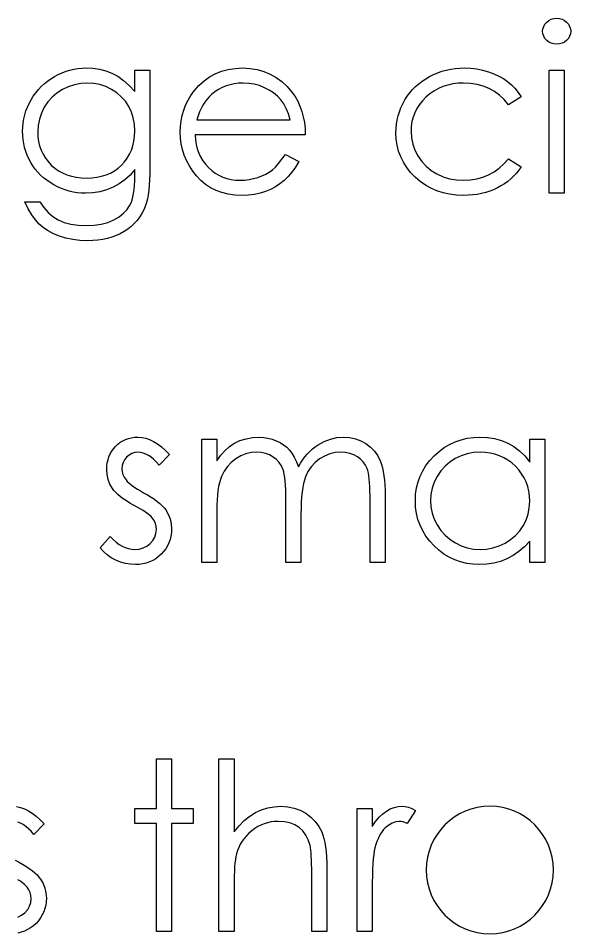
# Model space of a CAD drawing. Header units: inches. Extents: x -3.18 to 1.88, y -2.18 to 2.79.
# Drawn here: x -2.1871 to -1.9409, y 1.8444 to 2.252 of the extents above; entities that cross this region are included whole.
import ezdxf

# ---------------------------------------------------------------- set-up
doc = ezdxf.new("R2010")
doc.units = ezdxf.units.IN
doc.header["$MEASUREMENT"] = 0

msp = doc.modelspace()

# ---------------------------------------------------------------- linework, layer by layer
at = {"color": 7, "linetype": 'Continuous'}
msp.add_line((-1.976982815059151, 1.894443491507032), (-1.976982831199675, 1.894443491507032), dxfattribs=at)
at = {"color": 7, "linetype": 'Continuous', "flags": 128}
for points in [[(-1.947205132386816, 2.252029802833501), (-1.945958191776598, 2.25192463456427), (-1.94480134081506, 2.251609129756578), (-1.943734634084291, 2.251068264371963), (-1.942773095622752, 2.250332086487347), (-1.941961797545829, 2.249445668218116), (-1.941390884084291, 2.248454081679655), (-1.941045331199676, 2.247387374948886), (-1.940925138891983, 2.246230523987347), (-1.940925138891983, 2.246230523987347), (-1.941045331199676, 2.245103721102732), (-1.941390884084291, 2.244052038410424), (-1.941961797545829, 2.243075475910424), (-1.942773095622752, 2.242189057641193), (-1.943734634084291, 2.241452879756578), (-1.94480134081506, 2.240912014371963), (-1.945958191776598, 2.24059650956427), (-1.947205186968906, 2.240491341295039), (-1.947205186968906, 2.240491341295039), (-1.948437158122752, 2.24059650956427), (-1.949563961007368, 2.240912014371963), (-1.950630667738137, 2.241452879756578), (-1.951592206199675, 2.242189057641193), (-1.952388480238137, 2.243075475910424), (-1.952959393699676, 2.244052038410424), (-1.953304946584291, 2.245103721102732), (-1.953425138891983, 2.246230523987347), (-1.953425138891983, 2.246230523987347), (-1.953304946584291, 2.247387374948886), (-1.952959393699676, 2.248454081679655), (-1.952388480238137, 2.249445668218116), (-1.951592206199675, 2.250332086487347), (-1.950630667738137, 2.251068264371963), (-1.949563961007368, 2.251609129756578), (-1.948437158122752, 2.25192463456427), (-1.947205186968906, 2.252029802833501)], [(-2.135155707832396, 2.228952879756578), (-2.128425138891983, 2.228952879756578), (-2.128425138891983, 2.228952879756578), (-2.128425138891983, 2.185458288410424), (-2.128425138891983, 2.185458288410424), (-2.128455186968906, 2.18267884129504), (-2.128545331199676, 2.180094706679655), (-2.128710595622752, 2.17770588456427), (-2.128920932161214, 2.175512374948886), (-2.129206388891983, 2.173499153795039), (-2.129551941776599, 2.171696269179655), (-2.12995759081506, 2.170073673025809), (-2.130423336007368, 2.168646389371963), (-2.130423336007368, 2.168646389371963), (-2.131174537930445, 2.166813456679655), (-2.132045932161214, 2.16510071629504), (-2.133037518699675, 2.163493144179655), (-2.134164321584291, 2.161990740333501), (-2.13542634081506, 2.160593504756578), (-2.13679352831506, 2.159301437448886), (-2.138295932161214, 2.158114538410424), (-2.139933552353522, 2.157047831679655), (-2.141661316776599, 2.156101317256578), (-2.143479225430445, 2.155274995141193), (-2.14538727831506, 2.154568865333501), (-2.147385475430445, 2.154012975910424), (-2.149458792738137, 2.153562254756578), (-2.151622254276599, 2.153246749948886), (-2.153875860045829, 2.153051437448886), (-2.156204586007368, 2.152991341295039), (-2.156204586007368, 2.152991341295039), (-2.159600018699675, 2.153111533602732), (-2.162815162930444, 2.153502158602732), (-2.165865042738137, 2.154118144179655), (-2.168734634084291, 2.155004562448886), (-2.171378864853521, 2.156101317256578), (-2.173767686968906, 2.157363336487347), (-2.175886076391983, 2.158790620141193), (-2.177764081199675, 2.160398192256578), (-2.179476821584291, 2.162291221102732), (-2.181114441776598, 2.164559850910424), (-2.18269196581506, 2.167234129756578), (-2.184194369661214, 2.170299033602732), (-2.184194369661214, 2.170299033602732), (-2.177463600430444, 2.170299033602732), (-2.177463600430444, 2.170299033602732), (-2.175765884084291, 2.167774995141194), (-2.173827783122753, 2.165611533602732), (-2.171664321584291, 2.163778600910424), (-2.169275499468906, 2.162306245141193), (-2.166616244661214, 2.161179442256578), (-2.163656509084291, 2.160368144179655), (-2.160411316776599, 2.159887374948886), (-2.156850619661214, 2.159722110525809), (-2.156850619661214, 2.159722110525809), (-2.153334994661214, 2.159887374948886), (-2.150104826391983, 2.160368144179655), (-2.147160114853522, 2.161179442256578), (-2.14450086004583, 2.162306245141193), (-2.142157110045829, 2.163688456679655), (-2.140173936968906, 2.165235932641193), (-2.138566364853522, 2.166948673025809), (-2.137304345622753, 2.168826677833501), (-2.13679352831506, 2.16989338456427), (-2.136357831199675, 2.171110331679655), (-2.135997254276598, 2.172492543218116), (-2.135696773507368, 2.174040019179655), (-2.135456388891983, 2.175737735525809), (-2.135291124468906, 2.177600716295039), (-2.135185956199675, 2.179628961487347), (-2.135155908122752, 2.18180744706427), (-2.135155908122752, 2.18180744706427), (-2.135155908122752, 2.184646990333501), (-2.135155908122752, 2.184646990333501), (-2.137259273507368, 2.182258168218116), (-2.139572975430445, 2.180154802833501), (-2.142112037930445, 2.178351918218116), (-2.144876461007367, 2.176849514371963), (-2.147791124468907, 2.175662615333501), (-2.150795932161214, 2.174821269179655), (-2.153875860045829, 2.174310451871963), (-2.157060956199675, 2.174145187448886), (-2.157060956199675, 2.174145187448886), (-2.158938961007368, 2.174205283602732), (-2.160786917738137, 2.17438557206427), (-2.162604826391983, 2.174671028795039), (-2.164392686968906, 2.175076677833501), (-2.166150499468906, 2.175602519179655), (-2.167878263891983, 2.176248552833501), (-2.169591004276599, 2.176999754756578), (-2.17125867254583, 2.177871148987347), (-2.172866244661214, 2.178847711487347), (-2.174383672545829, 2.179899394179655), (-2.175810956199675, 2.18102619706427), (-2.177148095622753, 2.182243144179655), (-2.178380066776599, 2.183535211487347), (-2.179521893699675, 2.184902398987347), (-2.180573576391983, 2.186359730718117), (-2.181535114853522, 2.187892182641193), (-2.182376461007368, 2.189484730718116), (-2.183112638891983, 2.191122350910424), (-2.183743648507368, 2.192790019179655), (-2.18425446581506, 2.194502759564271), (-2.18464509081506, 2.196245548025809), (-2.184930547545829, 2.198033408602732), (-2.185095811968906, 2.199866341295039), (-2.185155908122752, 2.20172932206427), (-2.185155908122752, 2.20172932206427), (-2.185095811968906, 2.203592302833501), (-2.184915523507368, 2.20544025956427), (-2.184630066776598, 2.207243144179655), (-2.184209393699676, 2.209015980718116), (-2.183683552353521, 2.210758769179655), (-2.183037518699676, 2.21247150956427), (-2.182271292738137, 2.214139177833501), (-2.181384874468906, 2.21579182206427), (-2.180393287930444, 2.217384370141193), (-2.179311557161214, 2.218886773987347), (-2.178139682161214, 2.220299033602732), (-2.176877662930445, 2.221636173025809), (-2.175525499468906, 2.222883168218116), (-2.174083191776599, 2.224040019179655), (-2.172550739853522, 2.225121749948886), (-2.170928143699676, 2.226113336487347), (-2.169245451391983, 2.226999754756578), (-2.167547735045829, 2.227781004756578), (-2.165819970622752, 2.228427038410424), (-2.164077182161214, 2.228967903795039), (-2.162304345622752, 2.229373552833501), (-2.160501461007368, 2.229674033602732), (-2.158683552353521, 2.22985432206427), (-2.156850619661214, 2.229914418218117), (-2.156850619661214, 2.229914418218117), (-2.153830787930445, 2.229764177833501), (-2.150916124468906, 2.229328480718116), (-2.148106629276598, 2.228607326871963), (-2.145402302353522, 2.227585692256578), (-2.142773095622752, 2.226203480718116), (-2.140173936968906, 2.224370548025809), (-2.137649898507368, 2.222086894179655), (-2.135155908122752, 2.219367543218116), (-2.135155908122752, 2.219367543218116), (-2.135155908122752, 2.228952879756578)], [(-2.068058242948037, 2.191452879756578), (-2.062078985045829, 2.188312855718117), (-2.062078985045829, 2.188312855718117), (-2.06355134081506, 2.185803841295039), (-2.065128864853522, 2.183550235525809), (-2.066811557161214, 2.181537014371962), (-2.068614441776599, 2.179794225910424), (-2.070522494661214, 2.178276798025809), (-2.07253571581506, 2.176954682641193), (-2.07468415331506, 2.175812855718116), (-2.076937759084291, 2.17486634129504), (-2.079326581199676, 2.174130163410424), (-2.081865643699676, 2.17360432206427), (-2.084554946584291, 2.173288817256578), (-2.087394489853521, 2.173183648987347), (-2.087394489853521, 2.173183648987347), (-2.090549537930444, 2.173318865333501), (-2.093524297545829, 2.173724514371963), (-2.096318768699676, 2.174400596102732), (-2.098947975430445, 2.175347110525809), (-2.101381869661214, 2.176564057641194), (-2.103650499468906, 2.178051437448886), (-2.105753864853522, 2.179809249948886), (-2.107661917738137, 2.181837495141193), (-2.109374658122753, 2.184031004756578), (-2.110862037930445, 2.18629963456427), (-2.112109033122752, 2.188643384564271), (-2.113130667738137, 2.191062254756578), (-2.11394196581506, 2.193541221102732), (-2.114512879276599, 2.196080283602732), (-2.114843408122753, 2.198709490333501), (-2.114963600430445, 2.201398793218116), (-2.114963600430445, 2.201398793218116), (-2.114858432161214, 2.203922831679655), (-2.114572975430445, 2.206386773987347), (-2.114077182161214, 2.208775596102732), (-2.113386076391983, 2.21110432206427), (-2.112499658122752, 2.213357927833501), (-2.111417927353521, 2.215536413410424), (-2.110125860045829, 2.217654802833501), (-2.108653504276599, 2.21969807206427), (-2.108653504276599, 2.21969807206427), (-2.106565162930445, 2.222086894179655), (-2.104311557161214, 2.224175235525809), (-2.101892686968906, 2.225918023987347), (-2.09929352831506, 2.227360331679655), (-2.096529105238137, 2.228472110525809), (-2.093599417738137, 2.229283408602732), (-2.09050446581506, 2.229749153795039), (-2.087229225430445, 2.229914418218117), (-2.087229225430445, 2.229914418218117), (-2.08386384081506, 2.229749153795039), (-2.080663720622753, 2.229238336487347), (-2.077643888891983, 2.228396990333501), (-2.074804345622753, 2.227225115333501), (-2.072130066776599, 2.225707687448886), (-2.069636076391983, 2.223844706679655), (-2.067307350430445, 2.22165119706427), (-2.065158912930445, 2.219127158602732), (-2.065158912930445, 2.219127158602732), (-2.063776701391983, 2.21715900956427), (-2.062589802353522, 2.215085692256578), (-2.061568167738137, 2.212877158602732), (-2.060741845622752, 2.210563456679655), (-2.060080787930445, 2.208129562448886), (-2.059600018699676, 2.205575475910424), (-2.059314561968906, 2.20290119706427), (-2.059194369661214, 2.200106725910424), (-2.059194369661214, 2.200106725910424), (-2.108232831199675, 2.200106725910424), (-2.108232831199675, 2.200106725910424), (-2.108097614853522, 2.197943264371963), (-2.107797134084291, 2.19586994706427), (-2.107316364853522, 2.193901798025808), (-2.106655307161214, 2.192038817256578), (-2.105844009084291, 2.190281004756578), (-2.104852422545829, 2.188613336487347), (-2.103680547545829, 2.187050836487347), (-2.102343408122752, 2.185578480718116), (-2.100871052353521, 2.184256365333501), (-2.099323576391983, 2.183099514371963), (-2.097685956199676, 2.182122951871963), (-2.095958191776599, 2.181326677833501), (-2.094155307161214, 2.180710692256578), (-2.09226227831506, 2.180274995141193), (-2.090294129276598, 2.180004562448886), (-2.088235836007368, 2.179914418218116), (-2.088235836007368, 2.179914418218116), (-2.086222614853521, 2.179989538410424), (-2.08425446581506, 2.180229923025809), (-2.08230134081506, 2.18063557206427), (-2.080378263891983, 2.181191461487347), (-2.078530307161214, 2.181882567256578), (-2.07683259081506, 2.182693865333501), (-2.075285114853521, 2.183595307641193), (-2.073872855238137, 2.184601918218116), (-2.072505667738137, 2.185818865333501), (-2.071078384084291, 2.187381365333501), (-2.069591004276599, 2.189244346102732), (-2.068058552353522, 2.191452879756578)], [(-1.963040256124782, 2.217068865333501), (-1.968674537930445, 2.213568264371963), (-1.968674537930445, 2.213568264371963), (-1.97058259081506, 2.215821870141193), (-1.972670932161214, 2.217774995141193), (-1.974909513891983, 2.219427639371963), (-1.977313360045829, 2.220779802833501), (-1.979897494661214, 2.221831485525809), (-1.982646893699676, 2.222582687448885), (-1.985546533122752, 2.223033408602732), (-1.988626461007368, 2.223183648987347), (-1.988626461007368, 2.223183648987347), (-1.99109040331506, 2.223078480718116), (-1.993464201391983, 2.222793023987347), (-1.995717807161214, 2.222297230718116), (-1.997866244661214, 2.221621148987347), (-1.999909513891983, 2.220734730718116), (-2.001847614853522, 2.219652999948885), (-2.003680547545829, 2.218390980718116), (-2.005408311968906, 2.216918624948886), (-2.006970811968906, 2.215311052833501), (-2.008322975430445, 2.213613336487347), (-2.009479826391983, 2.211840499948886), (-2.010411316776599, 2.209977519179655), (-2.011147494661214, 2.208039418218116), (-2.011658311968906, 2.206011173025809), (-2.011973816776599, 2.203892783602732), (-2.012078985045829, 2.201699273987347), (-2.012078985045829, 2.201699273987347), (-2.011883672545829, 2.198829682641193), (-2.011312759084291, 2.196050235525809), (-2.010351220622753, 2.193345908602732), (-2.009014081199676, 2.190731725910424), (-2.007331388891983, 2.188312855718117), (-2.005363239853522, 2.186164418218116), (-2.003124658122752, 2.184316461487347), (-2.000585595622753, 2.182753961487347), (-1.997821172545829, 2.181506966295039), (-1.994906509084291, 2.180620548025809), (-1.991826581199676, 2.180094706679655), (-1.988581388891983, 2.179914418218116), (-1.988581388891983, 2.179914418218116), (-1.985606629276599, 2.180064658602732), (-1.982767086007368, 2.180515379756578), (-1.980077783122753, 2.181266581679655), (-1.977508672545829, 2.182318264371963), (-1.975089802353521, 2.183670427833501), (-1.972821172545829, 2.18532307206427), (-1.970672735045829, 2.18727619706427), (-1.968674537930445, 2.189529802833501), (-1.968674537930445, 2.189529802833501), (-1.963040523507368, 2.185833889371962), (-1.963040523507368, 2.185833889371962), (-1.964062158122752, 2.184376557641193), (-1.965173936968906, 2.182994346102732), (-1.966375860045829, 2.18170227879504), (-1.96765290331506, 2.180500355718117), (-1.969005066776599, 2.179373552833501), (-1.970462398507368, 2.178336894179655), (-1.971994850430445, 2.177375355718116), (-1.973602422545829, 2.176503961487347), (-1.975285114853522, 2.175722711487347), (-1.97702790331506, 2.175046629756578), (-1.978815763891983, 2.174475716295039), (-1.980678744661214, 2.174009971102732), (-1.982586797545829, 2.173649394179655), (-1.984569970622752, 2.173393985525809), (-1.98659821581506, 2.173228721102732), (-1.988686557161214, 2.173183648987347), (-1.988686557161214, 2.173183648987347), (-1.99187165331506, 2.17330384129504), (-1.994906509084291, 2.17369446629504), (-1.997806148507368, 2.174325475910424), (-2.000570571584291, 2.175211894179655), (-2.00319977831506, 2.176353721102732), (-2.005693768699675, 2.177750956679655), (-2.008037518699676, 2.179403600910424), (-2.010246052353521, 2.181311653795039), (-2.012259273507368, 2.183399995141194), (-2.013987037930445, 2.18560852879504), (-2.015459393699675, 2.187907206679655), (-2.016661316776598, 2.190326076871962), (-2.017607831199675, 2.192865139371963), (-2.018268888891983, 2.195494346102732), (-2.018674537930445, 2.198243745141193), (-2.018809754276599, 2.201098312448885), (-2.018809754276599, 2.201098312448885), (-2.018749658122752, 2.203036413410424), (-2.018554345622753, 2.204944466295039), (-2.018253864853522, 2.206822471102732), (-2.017803143699676, 2.208655403795039), (-2.017247254276598, 2.210458288410424), (-2.016556148507368, 2.212231124948886), (-2.015744850430445, 2.213958889371963), (-2.014813360045829, 2.215656605718117), (-2.013761677353521, 2.217294225910424), (-2.012619850430445, 2.218826677833501), (-2.011387879276598, 2.22028400956427), (-2.010050739853522, 2.221636173025809), (-2.008638480238137, 2.222898192256578), (-2.007121052353522, 2.224070067256578), (-2.005498456199675, 2.225151798025809), (-2.003800739853522, 2.22614338456427), (-2.00202790331506, 2.227029802833501), (-2.000194970622752, 2.227796028795039), (-1.99831696581506, 2.228442062448885), (-1.996378864853521, 2.228967903795039), (-1.994395691776599, 2.229388576871963), (-1.992367446584291, 2.229674033602732), (-1.990279105238137, 2.22985432206427), (-1.988130667738137, 2.229914418218117), (-1.988130667738137, 2.229914418218117), (-1.985441364853521, 2.229809249948886), (-1.982782110045829, 2.229493745141193), (-1.980182951391983, 2.228982927833501), (-1.977628864853522, 2.228246749948886), (-1.975194970622752, 2.227345307641194), (-1.972941364853521, 2.226323673025809), (-1.970898095622752, 2.22516682206427), (-1.969035114853522, 2.223889778795039), (-1.967337398507368, 2.222462495141193), (-1.965774898507368, 2.220854923025809), (-1.96433259081506, 2.219052038410424), (-1.963040523507368, 2.217068865333501)], [(-1.950539707198856, 2.228952879756578), (-1.943809754276598, 2.228952879756578), (-1.943809754276598, 2.228952879756578), (-1.943809754276598, 2.174145187448886), (-1.943809754276598, 2.174145187448886), (-1.950540523507368, 2.174145187448886), (-1.950540523507368, 2.174145187448886), (-1.950540523507368, 2.228952879756578)], [(-2.156309490128765, 2.223183648987347), (-2.15925446581506, 2.223003360525809), (-2.162094009084291, 2.222462495141193), (-2.164813360045829, 2.221576076871963), (-2.167442566776598, 2.220314057641193), (-2.169876461007368, 2.218751557641193), (-2.172024898507368, 2.216903600910424), (-2.17390290331506, 2.214785211487347), (-2.175510475430445, 2.212396389371963), (-2.176787518699676, 2.209812254756578), (-2.177688961007368, 2.207137975910424), (-2.178244850430445, 2.204343504756578), (-2.178425138891983, 2.201458889371962), (-2.178425138891983, 2.201458889371962), (-2.178334994661214, 2.19928040379504), (-2.178049537930445, 2.197192062448886), (-2.177568768699675, 2.195193865333501), (-2.176907711007368, 2.193315860525809), (-2.176066364853522, 2.191512975910424), (-2.175029706199676, 2.18981525956427), (-2.17379773504583, 2.188207687448886), (-2.172385475430445, 2.186705283602732), (-2.170822975430445, 2.185338096102732), (-2.169140283122752, 2.18415119706427), (-2.167337398507368, 2.183159610525809), (-2.165444369661214, 2.182333288410424), (-2.163431148507368, 2.18170227879504), (-2.161297735045829, 2.181236533602732), (-2.15905915331506, 2.180966100910424), (-2.15671540331506, 2.180875956679655), (-2.15671540331506, 2.180875956679655), (-2.154341605238137, 2.180966100910424), (-2.152087999468906, 2.181236533602732), (-2.149954586007368, 2.181687254756578), (-2.147941364853521, 2.182318264371963), (-2.146048336007368, 2.183129562448886), (-2.144275499468906, 2.184136173025809), (-2.142607831199676, 2.185308048025809), (-2.141075379276598, 2.186660211487347), (-2.139693167738137, 2.188162615333501), (-2.138491244661214, 2.189785211487347), (-2.137469610045829, 2.191512975910424), (-2.136628263891983, 2.193345908602732), (-2.135982230238137, 2.195299033602732), (-2.135531509084291, 2.197372350910424), (-2.135246052353521, 2.199550836487347), (-2.135155908122752, 2.201849514371963), (-2.135155908122752, 2.201849514371963), (-2.135321172545829, 2.204839298025809), (-2.135831989853522, 2.207648793218116), (-2.13668836004583, 2.210308048025809), (-2.137875259084291, 2.212787014371963), (-2.139377662930444, 2.215070668218116), (-2.141165523507368, 2.217098913410424), (-2.143223816776599, 2.218871749948886), (-2.14558259081506, 2.220389177833501), (-2.14812165331506, 2.221606124948886), (-2.15075086004583, 2.222492543218116), (-2.153485235045829, 2.223003360525809), (-2.156309754276599, 2.223183648987347)], [(-2.065923974269957, 2.206837495141194), (-2.066721412930445, 2.209496749948886), (-2.067697975430445, 2.211870548025809), (-2.06882477831506, 2.213958889371963), (-2.070116845622753, 2.215761773987347), (-2.071589201391983, 2.21735432206427), (-2.073301941776598, 2.218781605718116), (-2.075225018699675, 2.220043624948886), (-2.077373456199675, 2.221140379756578), (-2.079657110045829, 2.22204182206427), (-2.082015884084291, 2.222672831679655), (-2.084419730238137, 2.223063456679655), (-2.08688367254583, 2.223183648987347), (-2.08688367254583, 2.223183648987347), (-2.088896893699676, 2.223108528795039), (-2.090850018699675, 2.222868144179655), (-2.092728023507368, 2.222462495141193), (-2.094515884084291, 2.221906605718116), (-2.096258672545829, 2.221170427833501), (-2.097911316776598, 2.220299033602732), (-2.09948884081506, 2.219247350910424), (-2.101006268699675, 2.218045427833501), (-2.101006268699675, 2.218045427833501), (-2.102057951391983, 2.217053841295039), (-2.103034513891983, 2.215942062448886), (-2.103950980238137, 2.214725115333501), (-2.104792326391983, 2.213387975910424), (-2.105573576391983, 2.211915620141193), (-2.106294730238137, 2.210338096102732), (-2.106940763891983, 2.208655403795039), (-2.107526701391983, 2.206837495141194), (-2.107526701391983, 2.206837495141194), (-2.065925138891983, 2.206837495141194)], [(-2.119771138889583, 2.05774686351642), (-2.124338600430444, 2.053044339477959), (-2.124338600430444, 2.053044339477959), (-2.125540523507368, 2.054396502939497), (-2.126742446584291, 2.055568377939498), (-2.127944369661214, 2.056559964477959), (-2.129116244661214, 2.057371262554882), (-2.130303143699675, 2.058002272170266), (-2.131475018699676, 2.058452993324113), (-2.132646893699675, 2.05872342601642), (-2.133803744661214, 2.05881357024719), (-2.133803744661214, 2.05881357024719), (-2.135216004276598, 2.058678353901036), (-2.136523095622752, 2.058257680824113), (-2.137740042738137, 2.057566575054882), (-2.138836797545829, 2.056590012554882), (-2.139753263891983, 2.055433161593343), (-2.140399297545829, 2.054201190439497), (-2.140789922545829, 2.05286405101642), (-2.140925138891983, 2.051436767362574), (-2.140925138891983, 2.051436767362574), (-2.140804946584291, 2.050144700054882), (-2.140459393699675, 2.048897704862574), (-2.139873456199676, 2.047665733708728), (-2.139062158122752, 2.046463810631805), (-2.139062158122752, 2.046463810631805), (-2.138536316776599, 2.045847825054882), (-2.137875259084291, 2.045216815439497), (-2.137094009084291, 2.044540733708728), (-2.136177542738137, 2.043849627939498), (-2.135125860045829, 2.043128474093344), (-2.133953985045829, 2.042392296208728), (-2.132661917738137, 2.041611046208728), (-2.131234634084291, 2.040814772170267), (-2.131234634084291, 2.040814772170267), (-2.129491845622753, 2.039823185631805), (-2.12789929754583, 2.038846623131805), (-2.12644196581506, 2.037870060631805), (-2.125134874468906, 2.036908522170267), (-2.123978023507368, 2.035946983708728), (-2.122956388891983, 2.035000469285651), (-2.122084994661214, 2.034053954862574), (-2.12136384081506, 2.033122464477959), (-2.12136384081506, 2.033122464477959), (-2.120252061968906, 2.031184363516421), (-2.119440763891983, 2.02912607024719), (-2.118975018699675, 2.026947584670267), (-2.118809754276599, 2.024648906785651), (-2.118809754276599, 2.024648906785651), (-2.118884874468906, 2.023026310631805), (-2.119095211007368, 2.021463810631805), (-2.119455787930445, 2.019961406785651), (-2.119951581199675, 2.018534123131805), (-2.120612638891983, 2.017151911593344), (-2.121393888891983, 2.01584482024719), (-2.122325379276599, 2.014597825054882), (-2.123407110045829, 2.01341092601642), (-2.124594009084291, 2.01232919524719), (-2.125841004276599, 2.011397704862574), (-2.127163119661214, 2.010616454862574), (-2.128560355238137, 2.009970421208728), (-2.130032711007368, 2.009459603901036), (-2.131580186968906, 2.009099026977959), (-2.13318775908429, 2.008888690439497), (-2.134870451391983, 2.008813570247189), (-2.134870451391983, 2.008813570247189), (-2.137139081199675, 2.008933762554882), (-2.139347614853521, 2.009309363516421), (-2.141511076391983, 2.009925349093344), (-2.14362946581506, 2.010781719285651), (-2.145627662930444, 2.011863450054882), (-2.147445571584291, 2.013140493324113), (-2.149083191776599, 2.014597825054882), (-2.150540523507368, 2.01623544524719), (-2.150540523507368, 2.01623544524719), (-2.146078384084291, 2.02131357024719), (-2.146078384084291, 2.02131357024719), (-2.144786316776598, 2.019961406785651), (-2.143479225430445, 2.018789531785651), (-2.142142086007368, 2.01779794524719), (-2.140804946584291, 2.016986647170266), (-2.139437759084291, 2.016355637554882), (-2.138040523507368, 2.015904916401036), (-2.136643287930445, 2.015634483708728), (-2.135216004276598, 2.015544339477959), (-2.135216004276598, 2.015544339477959), (-2.13327790331506, 2.015709603901036), (-2.131490042738137, 2.016205397170267), (-2.12985242254583, 2.01701669524719), (-2.128365042738137, 2.018173546208728), (-2.127133071584291, 2.019540733708728), (-2.12624665331506, 2.021043137554882), (-2.125720811968906, 2.022635685631805), (-2.125540523507368, 2.024363450054882), (-2.125540523507368, 2.024363450054882), (-2.12566071581506, 2.025790733708728), (-2.126006268699675, 2.027142897170267), (-2.126577182161214, 2.028404916401036), (-2.127388480238137, 2.029591815439497), (-2.127388480238137, 2.029591815439497), (-2.127914321584291, 2.030162728901036), (-2.12859040331506, 2.030778714477959), (-2.129416725430445, 2.031439772170267), (-2.130378263891983, 2.032130877939498), (-2.131490042738137, 2.032852031785651), (-2.132752061968906, 2.033603233708728), (-2.134149297545829, 2.03439950774719), (-2.135696773507368, 2.035240853901036), (-2.135696773507368, 2.035240853901036), (-2.137364441776599, 2.036187368324113), (-2.138896893699675, 2.03713388274719), (-2.140279105238137, 2.038080397170267), (-2.141541124468906, 2.039011887554882), (-2.14265290331506, 2.039943377939498), (-2.143614441776598, 2.040874868324113), (-2.144455787930445, 2.041806358708728), (-2.145146893699675, 2.042722825054882), (-2.145146893699675, 2.042722825054882), (-2.146243648507368, 2.044630877939497), (-2.147024898507368, 2.046689171208728), (-2.147505667738137, 2.04885263274719), (-2.147655908122752, 2.051166334670266), (-2.147655908122752, 2.051166334670266), (-2.147595811968906, 2.052683762554882), (-2.147415523507368, 2.05412607024719), (-2.147100018699676, 2.055508281785651), (-2.146679345622752, 2.056830397170267), (-2.146123456199676, 2.058077392362574), (-2.145447374468906, 2.059264291401036), (-2.144651100430445, 2.060391094285651), (-2.143734634084291, 2.061442776977959), (-2.142712999468906, 2.062404315439497), (-2.141631268699676, 2.063230637554882), (-2.140489441776599, 2.063936767362574), (-2.139287518699675, 2.064522704862574), (-2.138010475430445, 2.064973426016421), (-2.136673336007368, 2.065288930824113), (-2.135276100430445, 2.065484243324113), (-2.133803744661214, 2.065544339477959), (-2.133803744661214, 2.065544339477959), (-2.132060956199676, 2.065424147170266), (-2.130318167738137, 2.06506357024719), (-2.128560355238137, 2.064447584670267), (-2.126802542738137, 2.063591214477959), (-2.125059754276598, 2.062494459670266), (-2.123301941776599, 2.06115732024719), (-2.121529105238137, 2.059579796208728), (-2.119771292738137, 2.05774686351642)], [(-2.105347518845806, 2.06458280101642), (-2.098617446584291, 2.06458280101642), (-2.098617446584291, 2.06458280101642), (-2.098617446584291, 2.055057560631805), (-2.098617446584291, 2.055057560631805), (-2.09675446581506, 2.057521502939498), (-2.094861436968906, 2.059624868324113), (-2.092953384084291, 2.061367656785651), (-2.091015283122752, 2.062764892362574), (-2.091015283122752, 2.062764892362574), (-2.088295932161214, 2.063981839477959), (-2.085501461007368, 2.064853233708728), (-2.082646893699676, 2.06536405101642), (-2.079717206199676, 2.065544339477959), (-2.079717206199676, 2.065544339477959), (-2.077734033122753, 2.065439171208728), (-2.075810956199676, 2.065153714477959), (-2.073932951391983, 2.064657921208728), (-2.072115042738137, 2.063966815439497), (-2.07038727831506, 2.06311044524719), (-2.068839802353521, 2.06213388274719), (-2.067442566776598, 2.061022103901036), (-2.066225619661214, 2.059775108708728), (-2.065128864853522, 2.05833280101642), (-2.064092206199676, 2.056605036593343), (-2.063145691776599, 2.054606839477959), (-2.062274297545829, 2.052308161593344), (-2.062274297545829, 2.052308161593344), (-2.061372855238137, 2.053885685631805), (-2.060411316776599, 2.055358041401036), (-2.059389682161214, 2.056740252939497), (-2.058322975430444, 2.058017296208728), (-2.057196172545829, 2.05920419524719), (-2.056024297545829, 2.06028592601642), (-2.054792326391983, 2.061277512554882), (-2.053500259084291, 2.062163930824113), (-2.050825980238137, 2.063636286593344), (-2.048031509084291, 2.064702993324113), (-2.045161917738137, 2.065334002939497), (-2.042172134084291, 2.065544339477959), (-2.042172134084291, 2.065544339477959), (-2.039422735045829, 2.06536405101642), (-2.036838600430445, 2.064838209670266), (-2.034419730238137, 2.063936767362574), (-2.032166124468906, 2.062689772170267), (-2.030137879276599, 2.061127272170267), (-2.028380066776598, 2.059279315439497), (-2.026907711007368, 2.057160926016421), (-2.025720811968906, 2.054742055824113), (-2.025225018699675, 2.053389892362574), (-2.024804345622752, 2.051872464477959), (-2.024443768699676, 2.050204796208728), (-2.024143287930445, 2.048371863516421), (-2.023917927353521, 2.046388690439497), (-2.023752662930445, 2.044240252939497), (-2.023647494661214, 2.04192655101642), (-2.023617446584291, 2.039462608708728), (-2.023617446584291, 2.039462608708728), (-2.023617446584291, 2.009775108708728), (-2.023617446584291, 2.009775108708728), (-2.03034821581506, 2.009775108708728), (-2.03034821581506, 2.009775108708728), (-2.03034821581506, 2.039492656785651), (-2.03034821581506, 2.039492656785651), (-2.030363239853522, 2.041596022170267), (-2.030423336007368, 2.043534123131805), (-2.030528504276599, 2.045291935631805), (-2.030663720622752, 2.046884483708728), (-2.030844009084291, 2.048296743324113), (-2.031069369661214, 2.04954373851642), (-2.03132477831506, 2.050625469285651), (-2.031625259084291, 2.051526911593343), (-2.032376461007368, 2.053089411593343), (-2.033353023507368, 2.054501671208728), (-2.034554946584291, 2.055733642362574), (-2.035982230238137, 2.056815373131805), (-2.037589802353522, 2.057686767362574), (-2.039362638891983, 2.058317776977959), (-2.041270691776599, 2.058693377939497), (-2.043344009084291, 2.05881357024719), (-2.043344009084291, 2.05881357024719), (-2.045883071584291, 2.058633281785651), (-2.048301941776598, 2.058062368324113), (-2.050630667738137, 2.057130877939497), (-2.052839201391983, 2.055808762554882), (-2.054852422545829, 2.054186166401036), (-2.056565162930445, 2.052308161593344), (-2.057992446584291, 2.050174748131805), (-2.059134273507368, 2.047800950054882), (-2.059600018699676, 2.046448786593344), (-2.060005667738137, 2.044886286593343), (-2.060336196584291, 2.043113450054882), (-2.06062165331506, 2.041130276977959), (-2.060831989853522, 2.038936767362574), (-2.060997254276598, 2.036532921208728), (-2.061087398507368, 2.03391873851642), (-2.061117446584291, 2.031094219285651), (-2.061117446584291, 2.031094219285651), (-2.061117446584291, 2.009775108708728), (-2.061117446584291, 2.009775108708728), (-2.06784821581506, 2.009775108708728), (-2.06784821581506, 2.009775108708728), (-2.06784821581506, 2.037644700054882), (-2.06784821581506, 2.037644700054882), (-2.067863239853521, 2.040003474093344), (-2.067923336007368, 2.042181959670267), (-2.068028504276599, 2.044150108708728), (-2.068163720622752, 2.04592294524719), (-2.068344009084291, 2.047500469285651), (-2.068554345622752, 2.048867656785651), (-2.068809754276598, 2.050054555824113), (-2.069110235045829, 2.051031118324113), (-2.069846412930445, 2.052713810631805), (-2.070822975430445, 2.054216214477959), (-2.072039922545829, 2.055538329862574), (-2.073482230238137, 2.056680156785651), (-2.075104826391983, 2.057611647170267), (-2.076892686968906, 2.058287728901036), (-2.078815763891983, 2.058678353901036), (-2.080889081199675, 2.05881357024719), (-2.080889081199675, 2.05881357024719), (-2.083322975430445, 2.058633281785651), (-2.085681749468906, 2.058077392362574), (-2.08796540331506, 2.057160926016421), (-2.090158912930445, 2.05588388274719), (-2.09217213408429, 2.054291334670267), (-2.093914922545829, 2.052443377939497), (-2.095372254276599, 2.050355036593344), (-2.096544129276599, 2.047996262554882), (-2.097024898507368, 2.046674147170267), (-2.097445571584291, 2.045201791401036), (-2.097806148507368, 2.043549147170267), (-2.098091605238137, 2.04173123851642), (-2.098331989853522, 2.039763089477959), (-2.098482230238137, 2.037614651977959), (-2.098587398507368, 2.035315974093344), (-2.098617446584291, 2.03283700774719), (-2.098617446584291, 2.03283700774719), (-2.098617446584291, 2.009775108708728), (-2.098617446584291, 2.009775108708728), (-2.10534821581506, 2.009775108708728), (-2.10534821581506, 2.009775108708728), (-2.10534821581506, 2.06458280101642)], [(-1.952462778316708, 2.06458280101642), (-1.952463600430445, 2.009775108708728), (-1.952463600430445, 2.009775108708728), (-1.959194369661214, 2.009775108708728), (-1.959194369661214, 2.009775108708728), (-1.959194369661214, 2.019255276977959), (-1.959194369661214, 2.019255276977959), (-1.961523095622752, 2.01673123851642), (-1.963972013891983, 2.014567776977959), (-1.966586196584291, 2.012764892362574), (-1.969320571584291, 2.011322584670267), (-1.972190162930445, 2.010225829862574), (-1.975179946584291, 2.009444579862575), (-1.978319970622752, 2.008963810631805), (-1.981580186968906, 2.008813570247189), (-1.981580186968906, 2.008813570247189), (-1.984479826391983, 2.008948786593344), (-1.987274297545829, 2.009339411593344), (-1.989963600430445, 2.00998544524719), (-1.992547735045829, 2.010886887554882), (-1.995011677353522, 2.012058762554882), (-1.997385475430445, 2.013486046208728), (-1.999639081199675, 2.015168738516421), (-2.001787518699675, 2.017121863516421), (-2.003755667738137, 2.019255276977959), (-2.005453384084291, 2.021493858708728), (-2.006880667738137, 2.02385263274719), (-2.008067566776599, 2.026331599093344), (-2.008984033122752, 2.028915733708728), (-2.009630066776599, 2.031605036593343), (-2.010020691776599, 2.034414531785651), (-2.010155908122752, 2.03732919524719), (-2.010155908122752, 2.03732919524719), (-2.010020691776599, 2.040183762554882), (-2.009630066776599, 2.042948185631805), (-2.008969009084291, 2.045592416401036), (-2.008037518699676, 2.048146502939497), (-2.006850619661214, 2.050580397170267), (-2.005408311968906, 2.052909123131805), (-2.003695571584291, 2.055147704862574), (-2.001712398507368, 2.057266094285651), (-1.999548936968906, 2.05920419524719), (-1.997265283122752, 2.060886887554882), (-1.994891485045829, 2.062314171208728), (-1.992397494661214, 2.063471022170267), (-1.989798336007368, 2.064387488516421), (-1.987094009084291, 2.065033522170267), (-1.984284513891983, 2.065409123131805), (-1.981369850430445, 2.065544339477959), (-1.981369850430445, 2.065544339477959), (-1.978019489853521, 2.065379075054882), (-1.974834393699676, 2.064883281785651), (-1.971814561968906, 2.064041935631805), (-1.968959994661214, 2.062885084670266), (-1.966270691776598, 2.061367656785651), (-1.963731629276599, 2.059444579862574), (-1.961387879276599, 2.057145901977959), (-1.959194369661214, 2.054441575054882), (-1.959194369661214, 2.054441575054882), (-1.959194369661214, 2.06458280101642), (-1.959194369661214, 2.06458280101642), (-1.952463600430445, 2.06458280101642)], [(-1.981279512090007, 2.05881357024719), (-1.984224417738137, 2.058633281785651), (-1.987048936968906, 2.058107440439497), (-1.989753263891983, 2.057221022170267), (-1.992352422545829, 2.05598905101642), (-1.994756268699676, 2.054441575054882), (-1.996904706199676, 2.052593618324113), (-1.998797735045829, 2.050475228901036), (-2.000435355238137, 2.048056358708728), (-2.001742446584291, 2.045472224093344), (-2.002673936968906, 2.04279794524719), (-2.003244850430445, 2.04006357024719), (-2.003425138891983, 2.037254075054882), (-2.003425138891983, 2.037254075054882), (-2.003229826391983, 2.034459603901036), (-2.002673936968906, 2.031725228901036), (-2.001727422545829, 2.029050950054882), (-2.000405307161214, 2.026436767362574), (-1.998752662930445, 2.024002873131805), (-1.996859634084291, 2.021854435631805), (-1.994696172545829, 2.019991454862574), (-1.992277302353522, 2.018413930824113), (-1.989678143699676, 2.017151911593344), (-1.98698884081506, 2.016265493324113), (-1.984209393699675, 2.015724627939497), (-1.981339802353522, 2.015544339477959), (-1.981339802353522, 2.015544339477959), (-1.978425138891983, 2.015724627939497), (-1.975585595622753, 2.016250469285651), (-1.972836196584291, 2.017136887554882), (-1.970161917738137, 2.01838388274719), (-1.967682951391983, 2.019931358708728), (-1.965489441776599, 2.021734243324113), (-1.963626461007368, 2.023792536593343), (-1.962048936968906, 2.026091214477959), (-1.960801941776599, 2.028600228901036), (-1.959900499468906, 2.03127450774719), (-1.959374658122752, 2.034084002939498), (-1.959194369661214, 2.037058762554882), (-1.959194369661214, 2.037058762554882), (-1.959299537930445, 2.039327392362574), (-1.959600018699676, 2.041505877939497), (-1.960095811968906, 2.043594219285651), (-1.960786917738137, 2.045577392362574), (-1.961688360045829, 2.047470421208728), (-1.962785114853522, 2.049273305824113), (-1.964077182161214, 2.050971022170267), (-1.965579586007368, 2.052578594285651), (-1.967217206199676, 2.05403592601642), (-1.968944970622752, 2.055312969285651), (-1.97077790331506, 2.05637967601642), (-1.972685956199676, 2.05725107024719), (-1.974699177353522, 2.057942176016421), (-1.976802542738137, 2.05842294524719), (-1.978996052353522, 2.05872342601642), (-1.981279706199675, 2.05881357024719)], [(-2.125540352243138, 1.922328106891648), (-2.118809754276599, 1.922328106891648), (-2.118809754276599, 1.922328106891648), (-2.118809754276599, 1.900212722276263), (-2.118809754276599, 1.900212722276263), (-2.109194369661214, 1.900212722276263), (-2.109194369661214, 1.900212722276263), (-2.109194369661214, 1.893481953045494), (-2.109194369661214, 1.893481953045494), (-2.118809754276599, 1.893481953045494), (-2.118809754276599, 1.893481953045494), (-2.118809754276599, 1.84540502996857), (-2.118809754276599, 1.84540502996857), (-2.125540523507368, 1.84540502996857), (-2.125540523507368, 1.84540502996857), (-2.125540523507368, 1.893481953045494), (-2.125540523507368, 1.893481953045494), (-2.135155908122752, 1.893481953045494), (-2.135155908122752, 1.893481953045494), (-2.135155908122752, 1.900212722276263), (-2.135155908122752, 1.900212722276263), (-2.125540523507368, 1.900212722276263), (-2.125540523507368, 1.900212722276263), (-2.125540523507368, 1.922328106891648)], [(-2.097655234374399, 1.922328106891648), (-2.090925138891983, 1.922328106891648), (-2.090925138891983, 1.922328106891648), (-2.090925138891983, 1.889861159776263), (-2.090925138891983, 1.889861159776263), (-2.088701581199675, 1.892520414583955), (-2.086357831199675, 1.894819092468571), (-2.083923936968906, 1.896772217468571), (-2.081369850430445, 1.898349741507032), (-2.078710595622753, 1.899581712660878), (-2.075931148507367, 1.900468130930109), (-2.073061557161214, 1.900993972276263), (-2.070071773507367, 1.901174260737801), (-2.070071773507367, 1.901174260737801), (-2.067036917738137, 1.900978948237801), (-2.064182350430444, 1.900408034776263), (-2.061508071584291, 1.899431472276263), (-2.059014081199675, 1.898079308814725), (-2.056760475430445, 1.896396616507032), (-2.054807350430444, 1.894458515545494), (-2.053184754276598, 1.892234957853186), (-2.051877662930444, 1.889755991507032), (-2.051336797545829, 1.888358755930109), (-2.050871052353522, 1.886766207853186), (-2.050480427353522, 1.885008395353186), (-2.050149898507368, 1.883055270353186), (-2.049909513891983, 1.880906832853186), (-2.049729225430445, 1.878593130930109), (-2.049609033122752, 1.876084116507032), (-2.04957898504583, 1.873394813622417), (-2.04957898504583, 1.873394813622417), (-2.04957898504583, 1.84540502996857), (-2.04957898504583, 1.84540502996857), (-2.056309754276599, 1.84540502996857), (-2.056309754276599, 1.84540502996857), (-2.056309754276599, 1.871186279968571), (-2.056309754276599, 1.871186279968571), (-2.05632477831506, 1.87342486169934), (-2.056354826391983, 1.875468130930109), (-2.056414922545829, 1.877316087660878), (-2.056505066776599, 1.878983755930109), (-2.05661023504583, 1.880441087660878), (-2.056745451391983, 1.881703106891648), (-2.05691071581506, 1.882784837660878), (-2.057091004276598, 1.883656231891647), (-2.057091004276598, 1.883656231891647), (-2.057902302353522, 1.886180270353186), (-2.058984033122752, 1.888373779968571), (-2.060336196584291, 1.89022173669934), (-2.061973816776598, 1.891739164583955), (-2.063881869661214, 1.892926063622417), (-2.066060355238137, 1.893767409776263), (-2.068524297545829, 1.894278227083955), (-2.07125867254583, 1.894443491507032), (-2.07125867254583, 1.894443491507032), (-2.072881268699676, 1.894383395353186), (-2.074458792738137, 1.894188082853186), (-2.076006268699676, 1.893857554007032), (-2.077493648507368, 1.893406832853186), (-2.078950980238137, 1.892805871314724), (-2.08034821581506, 1.892099741507032), (-2.08171540331506, 1.891243371314725), (-2.083037518699676, 1.890266808814724), (-2.084284513891983, 1.889185078045494), (-2.085411316776598, 1.888058275160878), (-2.086432951391983, 1.886856352083955), (-2.087349417738137, 1.885594332853186), (-2.088145691776599, 1.884272217468571), (-2.08883679754583, 1.882890005930109), (-2.089422735045829, 1.88143267419934), (-2.089888480238137, 1.879930270353186), (-2.089888480238137, 1.879930270353186), (-2.090128864853522, 1.878833515545494), (-2.090339201391983, 1.87752642419934), (-2.090519489853522, 1.876008996314725), (-2.090669730238137, 1.874266207853186), (-2.090774898507368, 1.872328106891648), (-2.090865042738137, 1.870164645353186), (-2.090910114853521, 1.867805871314725), (-2.090925138891983, 1.86522173669934), (-2.090925138891983, 1.86522173669934), (-2.090925138891983, 1.84540502996857), (-2.090925138891983, 1.84540502996857), (-2.097655908122753, 1.84540502996857), (-2.097655908122753, 1.84540502996857), (-2.097655908122753, 1.922328106891648)], [(-2.187830186968906, 1.901054068430109), (-2.186087398507368, 1.900693491507032), (-2.184329586007368, 1.900077505930109), (-2.182571773507368, 1.899221135737801), (-2.180828985045829, 1.898124380930109), (-2.179071172545829, 1.896787241507032), (-2.177298336007368, 1.895209717468571), (-2.175540523507368, 1.893376784776263)], [(-2.036116958603146, 1.900212722276263), (-2.029386677353521, 1.900212722276263), (-2.029386677353521, 1.900212722276263), (-2.029386677353521, 1.892144813622417), (-2.029386677353521, 1.892144813622417), (-2.027854225430445, 1.894368371314725), (-2.026276701391983, 1.896261400160878), (-2.024669129276599, 1.897808876122417), (-2.023016485045829, 1.899040847276263), (-2.021318768699675, 1.899972337660878), (-2.019575980238137, 1.900648419391648), (-2.017818167738137, 1.901039044391648), (-2.016015283122752, 1.901174260737801), (-2.016015283122752, 1.901174260737801), (-2.014618047545829, 1.901054068430109), (-2.013175739853521, 1.900708515545494), (-2.011688360045829, 1.900122578045494), (-2.010155908122752, 1.899296255930109), (-2.010155908122752, 1.899296255930109), (-2.013851821584291, 1.893466929007032), (-2.013851821584291, 1.893466929007032), (-2.014828384084291, 1.893887602083955), (-2.015729826391983, 1.894203106891648), (-2.016556148507368, 1.894383395353186), (-2.017292326391984, 1.894443491507032), (-2.017292326391984, 1.894443491507032), (-2.018899898507368, 1.894263203045494), (-2.020492446584291, 1.893722337660878), (-2.022039922545829, 1.892820895353186), (-2.023572374468906, 1.891558876122417), (-2.024308552353522, 1.890792650160878), (-2.024999658122753, 1.889921255930109), (-2.025630667738137, 1.888959717468571), (-2.026231629276599, 1.887893010737802), (-2.026787518699675, 1.886721135737801), (-2.027298336007368, 1.885459116507032), (-2.027764081199675, 1.884091929007032), (-2.028184754276599, 1.882634597276263), (-2.028184754276599, 1.882634597276263), (-2.028470211007368, 1.881327505930109), (-2.028710595622753, 1.879719933814725), (-2.028920932161214, 1.877811880930109), (-2.029086196584291, 1.875603347276263), (-2.029221412930445, 1.873109356891648), (-2.029311557161214, 1.870314885737802), (-2.02937165331506, 1.867219933814725), (-2.029386677353521, 1.863824501122417), (-2.029386677353521, 1.863824501122417), (-2.029386677353521, 1.84540502996857), (-2.029386677353521, 1.84540502996857), (-2.036117446584291, 1.84540502996857), (-2.036117446584291, 1.84540502996857), (-2.036117446584291, 1.900212722276263)], [(-2.175540201307282, 1.893376784776263), (-2.180107831199676, 1.888674260737802), (-2.180107831199676, 1.888674260737802), (-2.181309754276599, 1.89002642419934), (-2.182511677353522, 1.89119829919934), (-2.183713600430445, 1.892189885737801), (-2.184885475430445, 1.893001183814725), (-2.186072374468906, 1.893632193430109), (-2.187244249468906, 1.894082914583955)], [(-2.188431148507368, 1.877240967468571), (-2.187003864853521, 1.876444693430109), (-2.187003864853521, 1.876444693430109), (-2.185261076391983, 1.875453106891648), (-2.18366852831506, 1.874476544391648), (-2.182211196584291, 1.873499981891648), (-2.180904105238137, 1.872538443430109), (-2.179747254276599, 1.871576904968571), (-2.178725619661214, 1.870630390545494), (-2.177854225430445, 1.869683876122417), (-2.17713307158429, 1.868752385737801), (-2.17713307158429, 1.868752385737801), (-2.176021292738137, 1.866814284776263), (-2.175209994661214, 1.864755991507032), (-2.174744249468906, 1.862577505930109), (-2.174578985045829, 1.860278828045494), (-2.174578985045829, 1.860278828045494), (-2.174654105238137, 1.858656231891648), (-2.174864441776599, 1.857093731891648), (-2.175225018699675, 1.855591328045494), (-2.175720811968906, 1.854164044391648), (-2.176381869661214, 1.852781832853186), (-2.177163119661214, 1.851474741507032), (-2.178094610045829, 1.850227746314725), (-2.17917634081506, 1.849040847276263), (-2.180363239853521, 1.847959116507032), (-2.181610235045829, 1.847027626122417), (-2.182932350430444, 1.846246376122417), (-2.184329586007368, 1.845600342468571), (-2.185801941776599, 1.845089525160878), (-2.187349417738137, 1.844728948237801)], [(-2.187259273507368, 1.851835318430109), (-2.18562165331506, 1.852646616507032), (-2.184134273507368, 1.853803467468571), (-2.182902302353522, 1.85517065496857), (-2.182015884084291, 1.856673058814724), (-2.181490042738137, 1.858265606891648), (-2.181309754276599, 1.859993371314725), (-2.181309754276599, 1.859993371314725), (-2.181429946584291, 1.861420654968571), (-2.181775499468906, 1.862772818430109), (-2.182346412930445, 1.864034837660878), (-2.183157711007368, 1.86522173669934), (-2.183157711007368, 1.86522173669934), (-2.183683552353521, 1.865792650160878), (-2.184359634084291, 1.866408635737801), (-2.185185956199676, 1.867069693430109), (-2.186147494661214, 1.86776079919934), (-2.187259273507368, 1.868481953045494)]]:
    msp.add_lwpolyline(points, dxfattribs=at)
at = {"color": 7, "linetype": 'Continuous'}
msp.add_arc((-1.976952545933824, 1.872808601544177), 0.02836565919461599, 90.00047909778623, 89.99952090221377, dxfattribs=at)

doc.saveas('drawing.dxf')
